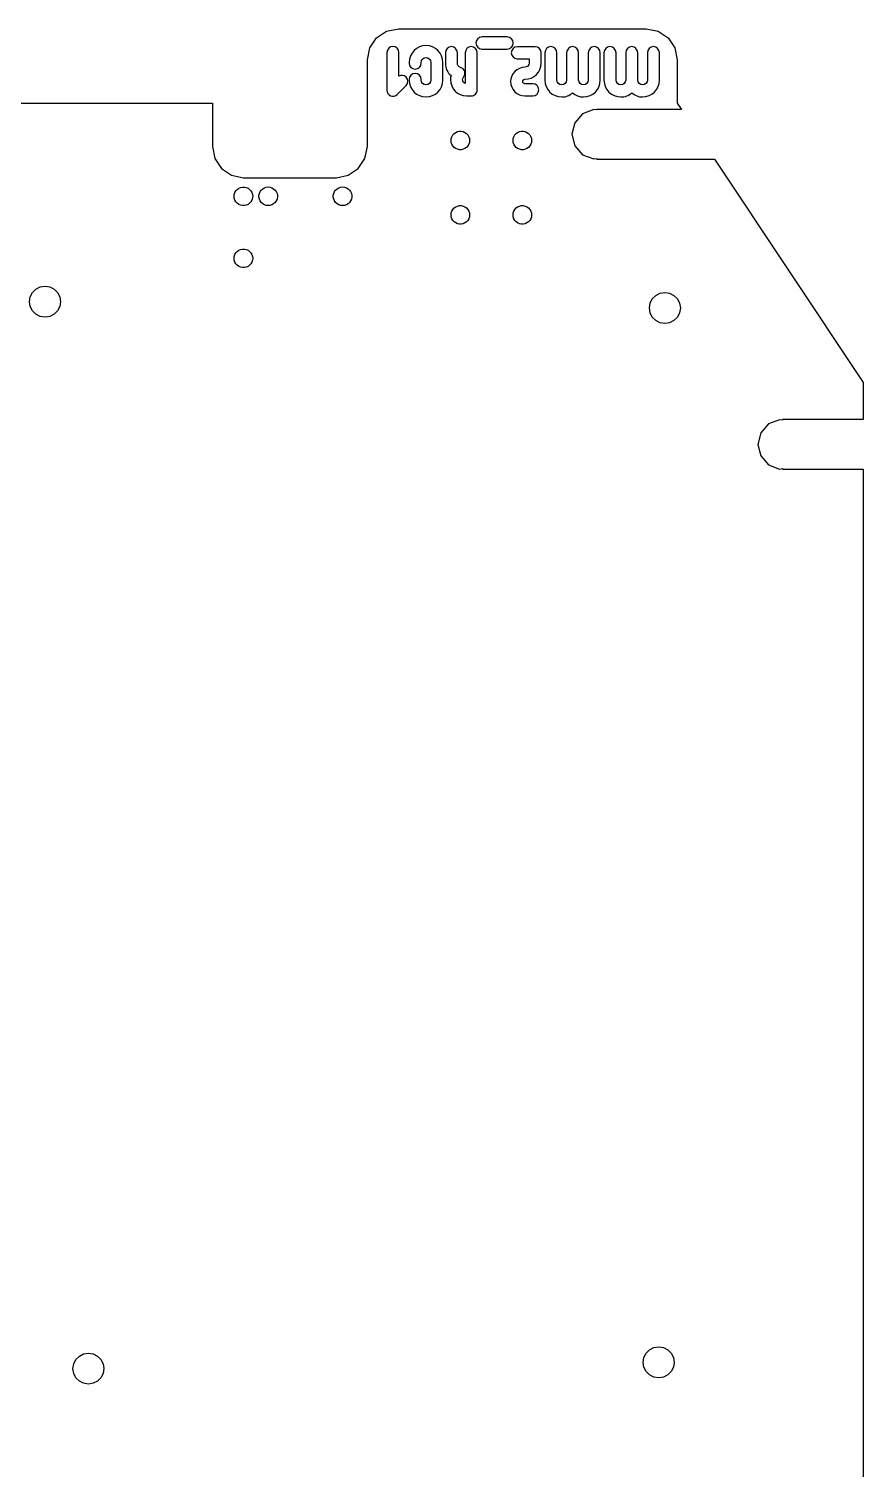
# Model space of a CAD drawing. Extents: x 0 to 500, y 0 to 460.
# Drawn here: x 365.5 to 500.1, y 227.9 to 460.1 of the extents above; entities that cross this region are included whole.
import ezdxf

# ---------------------------------------------------------------- set-up
doc = ezdxf.new("R2010")
doc.units = 0
doc.layers.add('Layer_1', color=7, linetype='CONTINUOUS')

msp = doc.modelspace()

# ---------------------------------------------------------------- linework, layer by layer
at = {"layer": 'Layer_1', "color": 7}
for points in [[(272.139862, 448.143472), (395.13987, 448.143472), (395.13987, 441.143472), (395.52087, 439.230471), (396.603869, 437.607473), (398.226873, 436.524473), (400.13986, 436.143473), (415.139858, 436.143473), (417.052873, 436.524473), (418.675848, 437.607473), (419.758848, 439.230471), (420.139848, 441.143472), (420.139848, 455.143472), (420.520848, 457.056473), (421.603847, 458.679471), (423.226851, 459.762473), (425.139866, 460.143473), (465.139882, 460.143473), (467.052869, 459.762473), (468.675872, 458.679471), (469.758872, 457.056473), (470.139872, 455.143472), (470.139872, 448.143472), (470.806876, 447.143471), (457.13987, 447.143471), (457.13987, 447.055471), (456.657862, 447.114473), (454.867868, 446.435472), (453.597868, 445.002471), (453.139878, 443.143473), (453.597868, 441.284473), (454.867868, 439.851473), (456.657862, 439.172471), (457.13987, 439.231473), (457.13987, 439.143473), (476.13986, 439.143473), (500.139868, 403.143472), (500.139868, 397.143472), (487.139866, 397.143472), (487.139866, 397.055473), (486.657859, 397.114471), (484.867864, 396.435473), (483.597864, 395.002472), (483.139874, 393.143472), (483.597864, 391.284471), (484.867864, 389.851471), (486.657859, 389.172473), (487.139866, 389.231471), (487.139866, 389.143471), (500.139868, 389.143471), (500.139868, 218.143472)], [(433.639874, 442.143473), (433.672866, 442.455472), (433.769866, 442.753473), (433.925878, 443.025474), (434.13588, 443.258473), (434.38988, 443.442471), (434.675884, 443.570473), (434.982885, 443.635471), (435.296886, 443.635471), (435.603859, 443.570473), (435.889863, 443.442471), (436.143863, 443.258473), (436.353864, 443.025474), (436.509877, 442.753473), (436.606877, 442.455472), (436.639868, 442.143473), (436.606877, 441.831473), (436.509877, 441.533472), (436.353864, 441.261472), (436.143863, 441.028472), (435.889863, 440.844472), (435.603859, 440.716472), (435.296886, 440.651471), (434.982885, 440.651471), (434.675884, 440.716472), (434.38988, 440.844472), (434.13588, 441.028472), (433.925878, 441.261472), (433.769866, 441.533472), (433.672866, 441.831473), (433.639874, 442.143473)], [(443.639883, 442.143473), (443.672874, 442.455472), (443.769874, 442.753473), (443.925887, 443.025474), (444.13586, 443.258473), (444.38986, 443.442471), (444.675864, 443.570473), (444.982865, 443.635471), (445.296866, 443.635471), (445.603867, 443.570473), (445.889871, 443.442471), (446.143871, 443.258473), (446.353873, 443.025474), (446.509885, 442.753473), (446.606885, 442.455472), (446.639877, 442.143473), (446.606885, 441.831473), (446.509885, 441.533472), (446.353873, 441.261472), (446.143871, 441.028472), (445.889871, 440.844472), (445.603867, 440.716472), (445.296866, 440.651471), (444.982865, 440.651471), (444.675864, 440.716472), (444.38986, 440.844472), (444.13586, 441.028472), (443.925887, 441.261472), (443.769874, 441.533472), (443.672874, 441.831473), (443.639883, 442.143473)], [(398.639848, 433.143474), (398.672868, 433.455473), (398.769868, 433.753472), (398.925852, 434.025472), (399.135854, 434.258472), (399.389854, 434.442472), (399.675858, 434.570471), (399.982859, 434.635473), (400.29686, 434.635473), (400.603861, 434.570471), (400.889865, 434.442472), (401.143865, 434.258472), (401.353867, 434.025472), (401.509851, 433.753472), (401.606851, 433.455473), (401.639871, 433.143474), (401.606851, 432.831471), (401.509851, 432.533473), (401.353867, 432.261473), (401.143865, 432.028473), (400.889865, 431.844473), (400.603861, 431.716471), (400.29686, 431.651472), (399.982859, 431.651472), (399.675858, 431.716471), (399.389854, 431.844473), (399.135854, 432.028473), (398.925852, 432.261473), (398.769868, 432.533473), (398.672868, 432.831471), (398.639848, 433.143474)], [(402.647856, 432.986471), (402.647856, 433.300471), (402.712851, 433.607472), (402.840867, 433.893474), (403.024848, 434.147471), (403.257851, 434.357472), (403.529856, 434.513471), (403.827855, 434.610473), (404.139852, 434.643471), (404.451848, 434.610473), (404.749875, 434.513471), (405.021852, 434.357472), (405.254855, 434.147471), (405.438864, 433.893474), (405.566852, 433.607472), (405.631848, 433.300471), (405.631848, 432.986471), (405.566852, 432.679472), (405.438864, 432.393471), (405.254855, 432.139471), (405.021852, 431.929472), (404.749875, 431.773471), (404.451848, 431.676471), (404.139852, 431.643471), (403.827855, 431.676471), (403.529856, 431.773471), (403.257851, 431.929472), (403.024848, 432.139471), (402.840867, 432.393471), (402.712851, 432.679472), (402.647856, 432.986471)], [(414.64786, 432.986471), (414.64786, 433.300471), (414.712856, 433.607472), (414.840872, 433.893474), (415.024852, 434.147471), (415.257855, 434.357472), (415.529861, 434.513471), (415.827859, 434.610473), (416.139856, 434.643471), (416.451852, 434.610473), (416.749851, 434.513471), (417.021857, 434.357472), (417.254859, 434.147471), (417.438868, 433.893474), (417.566856, 433.607472), (417.631852, 433.300471), (417.631852, 432.986471), (417.566856, 432.679472), (417.438868, 432.393471), (417.254859, 432.139471), (417.021857, 431.929472), (416.749851, 431.773471), (416.451852, 431.676471), (416.139856, 431.643471), (415.827859, 431.676471), (415.529861, 431.773471), (415.257855, 431.929472), (415.024852, 432.139471), (414.840872, 432.393471), (414.712856, 432.679472), (414.64786, 432.986471)], [(433.639874, 430.143471), (433.672866, 430.455471), (433.769866, 430.753472), (433.925878, 431.025472), (434.13588, 431.258472), (434.38988, 431.442472), (434.675884, 431.570471), (434.982885, 431.635473), (435.296886, 431.635473), (435.603859, 431.570471), (435.889863, 431.442472), (436.143863, 431.258472), (436.353864, 431.025472), (436.509877, 430.753472), (436.606877, 430.455471), (436.639868, 430.143471), (436.606877, 429.831472), (436.509877, 429.533473), (436.353864, 429.261473), (436.143863, 429.028473), (435.889863, 428.844473), (435.603859, 428.716471), (435.296886, 428.651472), (434.982885, 428.651472), (434.675884, 428.716471), (434.38988, 428.844473), (434.13588, 429.028473), (433.925878, 429.261473), (433.769866, 429.533473), (433.672866, 429.831472), (433.639874, 430.143471)], [(443.639883, 430.143471), (443.672874, 430.455471), (443.769874, 430.753472), (443.925887, 431.025472), (444.13586, 431.258472), (444.38986, 431.442472), (444.675864, 431.570471), (444.982865, 431.635473), (445.296866, 431.635473), (445.603867, 431.570471), (445.889871, 431.442472), (446.143871, 431.258472), (446.353873, 431.025472), (446.509885, 430.753472), (446.606885, 430.455471), (446.639877, 430.143471), (446.606885, 429.831472), (446.509885, 429.533473), (446.353873, 429.261473), (446.143871, 429.028473), (445.889871, 428.844473), (445.603867, 428.716471), (445.296866, 428.651472), (444.982865, 428.651472), (444.675864, 428.716471), (444.38986, 428.844473), (444.13586, 429.028473), (443.925887, 429.261473), (443.769874, 429.533473), (443.672874, 429.831472), (443.639883, 430.143471)], [(398.639848, 423.143471), (398.672868, 423.455473), (398.769868, 423.753472), (398.925852, 424.025472), (399.135854, 424.258472), (399.389854, 424.442472), (399.675858, 424.570471), (399.982859, 424.635473), (400.29686, 424.635473), (400.603861, 424.570471), (400.889865, 424.442472), (401.143865, 424.258472), (401.353867, 424.025472), (401.509851, 423.753472), (401.606851, 423.455473), (401.639871, 423.143471), (401.606851, 422.831472), (401.509851, 422.533473), (401.353867, 422.261473), (401.143865, 422.028473), (400.889865, 421.844473), (400.603861, 421.716471), (400.29686, 421.651472), (399.982859, 421.651472), (399.675858, 421.716471), (399.389854, 421.844473), (399.135854, 422.028473), (398.925852, 422.261473), (398.769868, 422.533473), (398.672868, 422.831472), (398.639848, 423.143471)], [(365.639858, 416.143471), (365.761863, 416.916472), (366.11687, 417.612472), (366.670872, 418.166471), (367.36686, 418.521473), (368.139867, 418.643472), (368.912874, 418.521473), (369.608862, 418.166471), (370.162864, 417.612472), (370.517872, 416.916472), (370.639848, 416.143471), (370.517872, 415.370473), (370.162864, 414.674473), (369.608862, 414.120471), (368.912874, 413.765472), (368.139867, 413.643473), (367.36686, 413.765472), (366.670872, 414.120471), (366.11687, 414.674473), (365.761863, 415.370473), (365.639858, 416.143471)], [(465.639867, 415.143473), (465.761872, 415.916471), (466.116879, 416.612471), (466.670881, 417.166473), (467.366869, 417.521472), (468.139876, 417.643471), (468.912883, 417.521472), (469.608871, 417.166473), (470.162873, 416.612471), (470.51788, 415.916471), (470.639885, 415.143473), (470.51788, 414.370472), (470.162873, 413.674473), (469.608871, 413.120473), (468.912883, 412.765471), (468.139876, 412.643472), (467.366869, 412.765471), (466.670881, 413.120473), (466.116879, 413.674473), (465.761872, 414.370472), (465.639867, 415.143473)], [(372.639872, 244.143474), (372.761849, 244.916472), (373.116856, 245.612471), (373.670858, 246.166473), (374.366875, 246.521472), (375.139853, 246.643471), (375.91286, 246.521472), (376.608848, 246.166473), (377.16285, 245.612471), (377.517858, 244.916472), (377.639862, 244.143474), (377.517858, 243.370473), (377.16285, 242.674473), (376.608848, 242.120474), (375.91286, 241.765472), (375.139853, 241.643473), (374.366875, 241.765472), (373.670858, 242.120474), (373.116856, 242.674473), (372.761849, 243.370473), (372.639872, 244.143474)], [(464.639869, 245.143472), (464.761874, 245.916473), (465.116881, 246.612472), (465.670883, 247.166471), (466.366871, 247.521473), (467.139878, 247.643472), (467.912885, 247.521473), (468.608873, 247.166471), (469.162875, 246.612472), (469.517882, 245.916473), (469.639859, 245.143472), (469.517882, 244.370473), (469.162875, 243.674471), (468.608873, 243.120472), (467.912885, 242.765473), (467.139878, 242.643474), (466.366871, 242.765473), (465.670883, 243.120472), (465.116881, 243.674471), (464.761874, 244.370473), (464.639869, 245.143472)]]:
    msp.add_lwpolyline(points, dxfattribs=at)
at = {"layer": 'Layer_1', "color": 1}
for points in [[(442.691023, 458.823421), (442.691023, 458.823421), (438.619573, 458.823421), (438.619573, 458.823421)], [(423.300452, 456.341096), (423.300452, 450.244343)], [(425.242688, 452.529327), (425.242688, 456.341096)], [(432.725192, 456.289164), (432.725192, 454.606584)], [(434.667446, 454.606584), (434.667446, 456.289164)], [(435.924181, 456.289164), (435.924181, 451.324517)], [(437.866406, 450.30666), (437.866406, 456.289164)], [(438.619573, 456.881182), (442.691023, 456.881182), (442.691023, 456.881182)], [(447.216033, 457.25509), (444.328646, 457.25509)], [(444.328646, 455.312853), (446.2501, 455.312853), (446.2501, 454.627358)], [(448.192325, 454.627358), (448.192325, 456.289164)], [(448.784032, 456.289164), (448.784032, 451.874989)], [(450.726257, 451.874989), (450.726257, 456.289164)], [(452.284208, 456.289164), (452.284208, 451.874989)], [(454.226462, 451.874989), (454.226462, 456.289164)], [(455.784385, 456.289164), (455.784385, 451.874989)], [(457.726638, 451.874989), (457.726638, 456.289164)], [(458.318317, 456.289164), (458.318317, 451.874989)], [(460.26057, 451.874989), (460.26057, 456.289164)], [(461.818493, 456.289164), (461.818493, 451.874989)], [(463.760747, 451.874989), (463.760747, 456.289164)], [(465.318698, 456.289164), (465.318698, 451.874989)], [(467.260923, 451.874989), (467.260923, 456.289164)], [(426.887454, 454.720833), (426.887454, 454.616972)], [(428.829679, 454.616972), (428.829679, 454.720833)], [(430.38763, 454.720833), (430.38763, 451.874989)], [(432.329884, 451.874989), (432.329884, 454.720833)], [(424.951872, 449.558847), (426.38518, 450.992155)], [(426.887454, 451.968466), (426.887454, 451.874989)], [(428.829679, 451.874989), (428.829679, 451.968466)], [(446.821346, 451.272585), (445.56461, 451.272585)], [(436.142282, 449.340735), (436.900501, 449.340735)], [(445.56461, 449.330349), (446.821346, 449.330349)]]:
    msp.add_lwpolyline(points, dxfattribs=at)
for points in [[(438.619573, 458.823421), (438.089898, 458.823421), (437.653667, 458.387196), (437.653667, 457.857496)], [(437.653667, 457.857496), (437.653667, 457.317407), (438.089898, 456.881182), (438.619573, 456.881182)], [(443.667315, 457.857496), (443.667315, 458.387196), (443.231112, 458.823421), (442.691023, 458.823421)], [(442.691023, 456.881182), (443.231112, 456.881182), (443.667315, 457.317407), (443.667315, 457.857496)], [(424.266377, 457.317407), (423.736677, 457.317407), (423.300452, 456.881182), (423.300452, 456.341096)], [(425.242688, 456.341096), (425.242688, 456.881182), (424.806463, 457.317407), (424.266377, 457.317407)], [(429.608669, 457.442042), (428.102646, 457.442042), (426.887454, 456.216458), (426.887454, 454.720833)], [(428.829679, 454.720833), (428.829679, 455.146672), (429.182824, 455.499806), (429.608669, 455.499806)], [(432.329884, 454.720833), (432.329884, 456.216458), (431.104277, 457.442042), (429.608669, 457.442042)], [(429.608669, 455.499806), (430.034514, 455.499806), (430.38763, 455.146672), (430.38763, 454.720833)], [(433.691126, 457.265476), (433.161423, 457.265476), (432.725192, 456.82925), (432.725192, 456.289164)], [(434.667446, 456.289164), (434.667446, 456.82925), (434.231215, 457.265476), (433.691126, 457.265476)], [(436.900501, 457.265476), (436.360412, 457.265476), (435.924181, 456.82925), (435.924181, 456.289164)], [(437.866406, 456.289164), (437.866406, 456.82925), (437.440589, 457.265476), (436.900501, 457.265476)], [(444.328646, 457.25509), (443.788557, 457.25509), (443.352326, 456.818865), (443.352326, 456.289164)], [(443.352326, 456.289164), (443.352326, 455.749079), (443.788557, 455.312853), (444.328646, 455.312853)], [(448.192325, 456.289164), (448.192325, 456.818865), (447.756122, 457.25509), (447.216033, 457.25509)], [(449.749966, 457.265476), (449.220263, 457.265476), (448.784032, 456.82925), (448.784032, 456.289164)], [(450.726257, 456.289164), (450.726257, 456.82925), (450.290054, 457.265476), (449.749966, 457.265476)], [(453.260528, 457.265476), (452.720439, 457.265476), (452.284208, 456.82925), (452.284208, 456.289164)], [(454.226462, 456.289164), (454.226462, 456.82925), (453.790231, 457.265476), (453.260528, 457.265476)], [(456.760704, 457.265476), (456.220616, 457.265476), (455.784385, 456.82925), (455.784385, 456.289164)], [(457.726638, 456.289164), (457.726638, 456.82925), (457.290407, 457.265476), (456.760704, 457.265476)], [(459.284251, 457.265476), (458.754548, 457.265476), (458.318317, 456.82925), (458.318317, 456.289164)], [(460.26057, 456.289164), (460.26057, 456.82925), (459.824339, 457.265476), (459.284251, 457.265476)], [(462.794813, 457.265476), (462.254724, 457.265476), (461.818493, 456.82925), (461.818493, 456.289164)], [(463.760747, 456.289164), (463.760747, 456.82925), (463.324516, 457.265476), (462.794813, 457.265476)], [(466.294989, 457.265476), (465.754901, 457.265476), (465.318698, 456.82925), (465.318698, 456.289164)], [(467.260923, 456.289164), (467.260923, 456.82925), (466.824692, 457.265476), (466.294989, 457.265476)], [(426.887454, 454.616972), (426.887454, 454.076884), (427.323685, 453.640658), (427.853388, 453.640658)], [(427.853388, 452.944778), (427.323685, 452.944778), (426.887454, 452.508552), (426.887454, 451.968466)], [(427.853388, 453.640658), (428.393476, 453.640658), (428.829679, 454.076884), (428.829679, 454.616972)], [(428.829679, 451.968466), (428.829679, 452.508552), (428.393476, 452.944778), (427.853388, 452.944778)], [(432.725192, 454.606584), (432.725192, 453.806842), (433.067951, 453.079798), (433.639197, 452.591644)], [(435.176377, 453.910703), (434.875161, 454.00418), (434.667446, 454.274225), (434.667446, 454.606584)], [(435.841095, 453.256368), (435.747623, 453.567955), (435.498336, 453.817228), (435.176377, 453.910703)], [(435.643737, 452.342374), (435.861866, 452.591644), (435.934567, 452.934392), (435.841095, 453.256368)], [(445.56461, 453.941863), (444.287103, 453.941863), (443.258854, 452.913617), (443.258854, 451.636105)], [(446.2501, 454.627358), (446.2501, 454.25345), (445.938498, 453.941863), (445.56461, 453.941863)], [(445.56461, 451.999627), (447.00829, 451.999627), (448.192325, 453.183665), (448.192325, 454.627358)], [(426.38518, 452.363146), (426.073593, 452.674733), (425.606207, 452.737051), (425.242688, 452.529327)], [(426.38518, 450.992155), (426.769485, 451.36606), (426.769485, 451.989238), (426.38518, 452.363146)], [(426.887454, 451.874989), (426.887454, 450.368978), (428.102646, 449.15378), (429.608669, 449.15378)], [(429.608669, 451.096019), (429.182824, 451.096019), (428.829679, 451.438766), (428.829679, 451.874989)], [(429.608669, 449.15378), (431.104277, 449.15378), (432.329884, 450.368978), (432.329884, 451.874989)], [(430.38763, 451.874989), (430.38763, 451.438766), (430.034514, 451.096019), (429.608669, 451.096019)], [(433.639197, 452.591644), (433.587268, 452.373532), (433.556111, 452.165805), (433.556111, 451.937306)], [(433.556111, 451.937306), (433.556111, 450.504001), (434.719374, 449.340735), (436.142282, 449.340735)], [(435.498336, 451.937306), (435.498336, 452.093101), (435.539879, 452.228125), (435.643737, 452.342374)], [(435.924181, 451.324517), (435.68528, 451.417992), (435.498336, 451.656879), (435.498336, 451.937306)], [(443.258854, 451.636105), (443.258854, 450.368978), (444.287103, 449.330349), (445.56461, 449.330349)], [(445.20108, 451.636105), (445.20108, 451.833446), (445.36728, 451.999627), (445.56461, 451.999627)], [(445.56461, 451.272585), (445.36728, 451.272585), (445.20108, 451.438766), (445.20108, 451.636105)], [(447.797665, 450.30666), (447.797665, 450.846746), (447.361434, 451.272585), (446.821346, 451.272585)], [(448.784032, 451.874989), (448.784032, 450.379366), (449.999224, 449.15378), (451.505247, 449.15378)], [(451.505247, 451.096019), (451.079402, 451.096019), (450.726257, 451.449152), (450.726257, 451.874989)], [(452.284208, 451.874989), (452.284208, 451.449152), (451.931092, 451.096019), (451.505247, 451.096019)], [(455.005423, 451.096019), (454.579578, 451.096019), (454.226462, 451.449152), (454.226462, 451.874989)], [(455.005423, 449.15378), (456.511446, 449.15378), (457.726638, 450.379366), (457.726638, 451.874989)], [(455.784385, 451.874989), (455.784385, 451.449152), (455.441654, 451.096019), (455.005423, 451.096019)], [(458.318317, 451.874989), (458.318317, 450.379366), (459.533538, 449.15378), (461.039532, 449.15378)], [(461.039532, 451.096019), (460.613687, 451.096019), (460.26057, 451.449152), (460.26057, 451.874989)], [(461.818493, 451.874989), (461.818493, 451.449152), (461.465377, 451.096019), (461.039532, 451.096019)], [(464.539708, 451.096019), (464.113891, 451.096019), (463.760747, 451.449152), (463.760747, 451.874989)], [(464.539708, 449.15378), (466.045731, 449.15378), (467.260923, 450.379366), (467.260923, 451.874989)], [(465.318698, 451.874989), (465.318698, 451.449152), (464.975939, 451.096019), (464.539708, 451.096019)], [(423.300452, 450.244343), (423.300452, 449.849663), (423.539336, 449.496527), (423.892469, 449.351121)], [(423.892469, 449.351121), (424.255991, 449.195325), (424.681828, 449.278417), (424.951872, 449.558847)], [(436.900501, 449.340735), (437.160145, 449.340735), (437.399018, 449.444598), (437.58599, 449.621165)], [(437.58599, 449.621165), (437.772934, 449.808117), (437.866406, 450.047002), (437.866406, 450.30666)], [(446.821346, 449.330349), (447.361434, 449.330349), (447.797665, 449.766571), (447.797665, 450.30666)], [(451.505247, 449.15378), (452.169965, 449.15378), (452.782754, 449.392667), (453.260528, 449.797732)], [(453.260528, 449.797732), (453.727916, 449.392667), (454.340705, 449.15378), (455.005423, 449.15378)], [(461.039532, 449.15378), (461.70425, 449.15378), (462.317039, 449.392667), (462.794813, 449.797732)], [(462.794813, 449.797732), (463.262201, 449.392667), (463.87499, 449.15378), (464.539708, 449.15378)]]:
    msp.add_open_spline(points, degree=3, dxfattribs=at)

doc.saveas('drawing.dxf')
